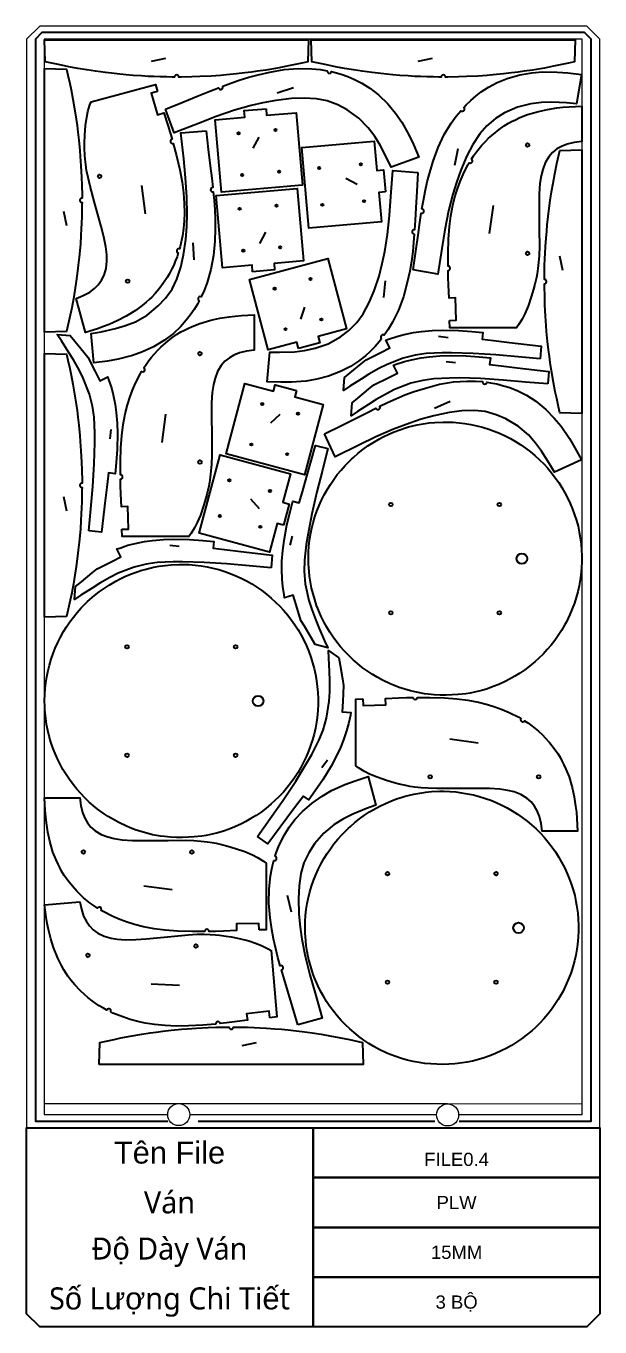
# Model space of a CAD drawing. Header units: millimetres. Extents: x -10628 to 24720, y -21829 to 4032.
# Drawn here: x 5248 to 6549, y -8099 to -5147 of the extents above; entities that cross this region are included whole.
import ezdxf
from ezdxf.enums import TextEntityAlignment as Align
from ezdxf.lldxf.tags import DXFTag

# ---------------------------------------------------------------- set-up
doc = ezdxf.new("R2010")
doc.units = ezdxf.units.MM
doc.layers.add('layer chu', color=7, linetype='Continuous', lineweight=9)
doc.layers.add('layer khung van cnc', color=7, linetype='Continuous', lineweight=25, true_color=0xfbf59b)
doc.layers.add('layer mau', color=7, linetype='Continuous')
doc.styles.add('Text Dim', font='arial.ttf')
tags = doc.linetypes.add('DATTRANHVAKEPVAN', pattern='A,32.156035,-1.521322,["DAT TRÁNH VA CHẠM KẸP VÁN",Text Dim,S=2.23494,R=0,X=0,Y=-0.877209],-47.8264', length=81.503757).pattern_tags.tags
tags[6] = DXFTag(74, 10)
tags = doc.linetypes.add('KVVIENMAY', pattern='A,46.311228,-10.280676,["KV VIỀN MÁY",Text Dim,S=10.028098,R=0,X=0,Y=-4.346144],-100.988212', length=157.580116).pattern_tags.tags
tags[6] = DXFTag(74, 10)

# ---------------------------------------------------------------- blocks, each defined once
blk = doc.blocks.new('khung van cnc')
at = {"color": 2, "linetype": 'DATTRANHVAKEPVAN', "lineweight": 5}
for p, q in [((-1453, -44.4), (-1148, -44.4)), ((-1148, -44.4), (-538.7, -44.4)), ((-539.1, -45.3), (-233, -44.4))]:
    blk.add_line(p, q, dxfattribs=at)
at = {"color": 250, "lineweight": 5}
blk.add_line((-1494.1, -99.4), (-193, -99.4), dxfattribs=at)
at = {"lineweight": 5}
blk.add_lwpolyline([(-193, -99.4), (-193, 2370.6), (-223, 2400.6), (-1463, 2400.6), (-1493, 2370.6), (-1493, -99.4)], close=True, dxfattribs=at)
at = {"color": 1, "linetype": 'KVVIENMAY'}
for points in [[(-511.9, -84.4), (-213, -84.4), (-213, 2370.6), (-228, 2385.6), (-1458, 2385.6), (-1473, 2370.6), (-1473, -84.4), (-1172.8, -84.4)], [(-1104, -84.4), (-567.2, -84.4)]]:
    blk.add_lwpolyline(points, dxfattribs=at)
at = {"lineweight": 5}
for points in [[(-513.5, -69.4), (-233, -69.4), (-233, 2370.6), (-1453, 2370.6), (-1453, -69.4), (-1173, -69.4)], [(-1123, -69.4), (-563.5, -69.4)]]:
    blk.add_lwpolyline(points, dxfattribs=at)
blk.add_lwpolyline([(-843, -551.3), (-1463, -551.3), (-1493, -521.3), (-1493, -99.4), (-843, -99.4)], close=True)
for centre in [(-1148, -69.4), (-538.5, -70.2)]:
    blk.add_circle(centre, 25, dxfattribs=at)
at = {"layer": 'layer mau'}
for points in [[(-843, -99.4), (-193, -99.4), (-193, -212.4), (-843, -212.4)], [(-843, -212.4), (-193, -212.4), (-193, -325.3), (-843, -325.3)], [(-843, -325.3), (-193, -325.3), (-193, -438.3), (-843, -438.3)], [(-843, -438.3), (-193, -438.3), (-193, -521.2), (-223, -551.2), (-843, -551.2)]]:
    blk.add_lwpolyline(points, close=True, dxfattribs=at)
at = {"color": 254, "lineweight": 5, "char_height": 50, "width": 647.53, "attachment_point": 5}
for s, insert in [('{\\fArial|b0|i0|c163|p34;Tên File}', (-1168.8, -155.9)), ('{\\fYu Gothic UI Semilight|b0|i0|c128|p34;Ván}', (-1168.8, -268.9)), ('{\\fYu Gothic UI Semilight|b0|i0|c128|p34;Đ\\fArial|b0|i0|c163|p34;ộ\\fYu Gothic UI Semilight|b0|i0|c128|p34; Dày Ván}', (-1168.8, -381.8)), ('{\\fYu Gothic UI Semilight|b0|i0|c128|p34;S\\fArial|b0|i0|c163|p34;ố\\fYu Gothic UI Semilight|b0|i0|c128|p34; L\\fArial|b0|i0|c163|p34;ượ\\fYu Gothic UI Semilight|b0|i0|c128|p34;ng Chi Ti\\fArial|b0|i0|c163|p34;ế\\fYu Gothic UI Semilight|b0|i0|c128|p34;t}', (-1168.8, -494.8))]:
    blk.add_mtext(s, dxfattribs=dict(at, insert=insert))
at = {"layer": 'layer mau'}
for tag, p in [('ÁGF', (-518, -155.9)), ('TENFILE', (-518, -268.9)), ('TENFILE', (-518, -381.8)), ('TENFILE', (-518, -494.8))]:
    blk.add_attdef(tag, text='', height=30, dxfattribs=at).set_placement(p, align=Align.MIDDLE_CENTER)

msp = doc.modelspace()

# ---------------------------------------------------------------- linework, layer by layer
for p, q in [((5564.134, -5221.131), (5531.582, -5227.813)), ((6168.742, -5221.131), (6136.19, -5227.813)), ((5817.521, -5298.885), (5854.004, -5286.479)), ((5775.681, -5399.075), (5761.91, -5424.703)), ((6220.223, -5462.635), (6227.721, -5424.836)), ((5509.51, -5509.376), (5517.834, -5573.469)), ((5998.422, -5506.948), (5972.794, -5493.178)), ((5332.955, -5567.619), (5339.637, -5600.171)), ((6298.952, -5618.191), (6307.499, -5554.128)), ((5778.047, -5640.768), (5791.818, -5615.14)), ((5625.817, -5639.256), (5628.357, -5677.707)), ((6465.05, -5702.14), (6458.368, -5669.589)), ((6062.385, -5725.002), (6058.21, -5763.31)), ((5870.61, -5812.695), (5879.721, -5785.065)), ((6204.711, -5854.388), (6183.223, -5851.979)), ((6221.895, -5911.603), (6200.407, -5909.194)), ((6174.284, -6014.026), (6209.548, -5998.488)), ((5556.2, -6091.871), (5564.748, -6027.808)), ((5823.627, -6028.841), (5801.921, -6048.214)), ((5438.301, -6084.216), (5440.71, -6062.728)), ((5332.955, -6214.326), (5339.637, -6246.878)), ((5776.989, -6242.643), (5757.616, -6220.938)), ((5851.507, -6304.593), (5845.699, -6325.422)), ((5595.042, -6328.505), (5573.554, -6326.096)), ((6208.886, -6764.739), (6272.949, -6773.286)), ((5918.409, -6829.28), (5931.24, -6811.876)), ((5579.026, -7107.459), (5514.964, -7098.912)), ((5849.889, -7157.534), (5840.71, -7120.108)), ((5596.15, -7324.108), (5531.586, -7321.176)), ((5738.095, -7460.449), (5770.647, -7453.767))]:
    msp.add_line(p, q)
for points in [[(5888.506, -5178.183), (5886.929, -5228.183), (5872.861, -5231.224), (5854.525, -5235.187), (5839.434, -5238.449), (5818.354, -5242.449), (5791.756, -5247.037), (5772.945, -5249.873), (5759.113, -5251.717), (5743.963, -5253.629), (5725.355, -5255.817), (5702.194, -5258.036), (5688.675, -5259.107), (5667.524, -5260.668), (5641.717, -5261.926), (5623.729, -5262.508), (5599.8, -5262.988), (5594.26, -5263.099), (5593.997, -5261.483), (5593.384, -5260.255), (5591.862, -5258.813), (5589.875, -5258.121), (5587.733, -5258.322), (5586.455, -5258.943), (5585.394, -5259.913), (5584.629, -5261.198), (5584.261, -5263.011), (5578.965, -5262.935), (5567.364, -5262.768), (5552.294, -5262.551), (5537.289, -5261.985), (5524.562, -5261.397), (5509.315, -5260.466), (5490.544, -5259.279), (5474.827, -5257.947), (5460.258, -5256.499), (5441.633, -5254.48), (5428.209, -5252.925), (5405.291, -5249.813), (5385.515, -5246.755), (5365.622, -5243.48), (5344.933, -5239.579), (5321.377, -5234.654), (5291.591, -5228.183), (5290.014, -5178.183)], [(6493.115, -5178.183), (6491.537, -5228.183), (6477.469, -5231.224), (6459.134, -5235.187), (6444.043, -5238.449), (6422.963, -5242.449), (6396.365, -5247.037), (6377.554, -5249.873), (6363.722, -5251.717), (6348.571, -5253.629), (6329.964, -5255.817), (6306.802, -5258.036), (6293.283, -5259.107), (6272.133, -5260.668), (6246.326, -5261.926), (6228.337, -5262.508), (6204.409, -5262.988), (6198.869, -5263.099), (6198.606, -5261.483), (6197.992, -5260.255), (6196.47, -5258.813), (6194.483, -5258.121), (6192.341, -5258.322), (6191.064, -5258.943), (6190.002, -5259.913), (6189.237, -5261.198), (6188.869, -5263.011), (6183.573, -5262.935), (6171.972, -5262.768), (6156.903, -5262.551), (6141.898, -5261.985), (6129.171, -5261.397), (6113.923, -5260.466), (6095.152, -5259.279), (6079.435, -5257.947), (6064.866, -5256.499), (6046.241, -5254.48), (6032.817, -5252.925), (6009.9, -5249.813), (5990.123, -5246.755), (5970.23, -5243.48), (5949.541, -5239.579), (5925.986, -5234.654), (5896.2, -5228.183), (5894.622, -5178.183)], [(5290.006, -5243.247), (5340.006, -5244.824), (5343.047, -5258.892), (5347.01, -5277.227), (5350.272, -5292.318), (5354.272, -5313.399), (5358.86, -5339.997), (5361.696, -5358.808), (5363.541, -5372.639), (5365.452, -5387.79), (5367.64, -5406.398), (5369.859, -5429.559), (5370.93, -5443.078), (5372.491, -5464.229), (5373.749, -5490.036), (5374.331, -5508.024), (5374.811, -5531.952), (5374.922, -5537.493), (5373.306, -5537.755), (5372.078, -5538.369), (5370.636, -5539.891), (5369.944, -5541.878), (5370.145, -5544.02), (5370.767, -5545.297), (5371.736, -5546.359), (5373.021, -5547.124), (5374.834, -5547.492), (5374.758, -5552.788), (5374.591, -5564.389), (5374.374, -5579.458), (5373.809, -5594.463), (5373.22, -5607.191), (5372.29, -5622.438), (5371.102, -5641.209), (5369.771, -5656.926), (5368.323, -5671.495), (5366.303, -5690.12), (5364.749, -5703.544), (5361.637, -5726.462), (5358.578, -5746.238), (5355.304, -5766.131), (5351.402, -5786.82), (5346.477, -5810.376), (5340.006, -5840.161), (5290.006, -5841.739)], [(5563.916, -5335.556), (5603.58, -5319.642), (5638.168, -5305.868), (5664.882, -5295.295), (5684.577, -5287.537), (5685.54, -5289.302), (5686.731, -5290.328), (5688.187, -5290.935), (5689.457, -5291.073), (5691.159, -5290.738), (5692.687, -5289.804), (5693.585, -5288.745), (5694.242, -5287.144), (5694.268, -5285.129), (5693.882, -5283.945), (5712.194, -5277.129), (5731.302, -5270.336), (5753.029, -5263.461), (5774.398, -5257.743), (5800.491, -5251.72), (5833.059, -5246.152), (5865.199, -5243.505), (5895.556, -5244.317), (5915.146, -5246.128), (5930.867, -5248.643), (5930.773, -5249.977), (5931.065, -5251.367), (5932.013, -5252.964), (5933.468, -5254.098), (5934.716, -5254.546), (5937.473, -5254.355), (5939.166, -5253.32), (5940.645, -5250.738), (5948.694, -5252.694), (5962.523, -5256.672), (5977.441, -5261.978), (5990.975, -5267.543), (6008.954, -5276.59), (6027.279, -5288.086), (6047.162, -5303.461), (6067.995, -5323.817), (6085.622, -5345.034), (6099.783, -5364.963), (6116.056, -5394.088), (6126.553, -5416.347), (6138.741, -5444.788), (6075.552, -5467.787), (6066.122, -5447.337), (6050.62, -5417.613), (6038.305, -5397.803), (6023.802, -5378.078), (6002.272, -5356.051), (5975.995, -5337.175), (5954.773, -5326.093), (5930.93, -5316.916), (5906.75, -5312.525), (5878.102, -5310.82), (5849.361, -5311.875), (5814.339, -5316.069), (5784.948, -5321.528), (5758.273, -5327.742), (5720.424, -5338.434), (5679.039, -5352.592), (5638.689, -5368.062), (5583.455, -5389.239)], [(6125.18, -5700.598), (6131.23, -5658.292), (6136.595, -5621.45), (6140.796, -5593.029), (6143.924, -5572.093), (6145.935, -5572.142), (6147.418, -5571.624), (6148.671, -5570.666), (6149.426, -5569.635), (6149.987, -5567.994), (6149.943, -5566.204), (6149.474, -5564.897), (6148.416, -5563.527), (6146.684, -5562.497), (6145.466, -5562.239), (6148.719, -5542.973), (6152.39, -5523.028), (6157.3, -5500.775), (6163.032, -5479.409), (6170.863, -5453.8), (6182.325, -5422.812), (6196.102, -5393.654), (6211.984, -5367.771), (6223.348, -5351.71), (6233.386, -5339.353), (6234.494, -5340.101), (6235.843, -5340.544), (6237.701, -5340.521), (6239.411, -5339.829), (6240.422, -5338.972), (6241.636, -5336.488), (6241.586, -5334.504), (6240.089, -5331.933), (6245.808, -5325.94), (6256.167, -5315.953), (6268.222, -5305.687), (6279.807, -5296.748), (6296.633, -5285.701), (6315.751, -5275.58), (6339.007, -5266.048), (6367.052, -5258.184), (6394.241, -5253.527), (6418.58, -5251.228), (6451.939, -5251.697), (6476.465, -5253.737), (6507.189, -5257.402), (6495.513, -5323.624), (6473.088, -5321.566), (6439.594, -5320.129), (6416.282, -5320.889), (6391.948, -5323.587), (6362.106, -5331.219), (6332.621, -5344.537), (6312.412, -5357.375), (6292.544, -5373.435), (6276.651, -5392.181), (6260.85, -5416.138), (6247.393, -5441.555), (6233.515, -5473.983), (6223.546, -5502.166), (6215.591, -5528.374), (6205.926, -5566.498), (6197.494, -5609.417), (6190.717, -5652.096), (6181.439, -5710.519)], [(5546.132, -5295.492), (5531.811, -5299.735), (5546.326, -5348.721), (5560.627, -5344.384), (5569.45, -5372.314), (5574.752, -5389.917), (5578.884, -5404.119), (5576.547, -5405.545), (5575.367, -5407.736), (5575.381, -5410.193), (5576.631, -5412.417), (5578.277, -5413.544), (5580.133, -5413.936), (5581.515, -5413.766), (5588.925, -5442.021), (5596.3, -5473.381), (5601.586, -5501.105), (5604.822, -5525.585), (5606.706, -5550.249), (5607.137, -5571.704), (5606.434, -5588.738), (5604.769, -5606.461), (5602.302, -5623.444), (5597.361, -5647.439), (5595.906, -5652.584), (5592.825, -5652.7), (5591.314, -5653.58), (5590.028, -5655.25), (5589.549, -5657.198), (5589.715, -5658.689), (5590.877, -5660.794), (5592.281, -5661.853), (5593.074, -5662.118), (5590.225, -5670.548), (5586.373, -5680.878), (5582.636, -5689.78), (5578.546, -5698.455), (5572.488, -5709.881), (5567.957, -5717.516), (5559.821, -5729.805), (5549.711, -5743.434), (5540.795, -5754.225), (5532.967, -5762.361), (5527.395, -5767.58), (5519.966, -5774.102), (5511.532, -5781.222), (5496.388, -5792.457), (5474.567, -5805.783), (5455.748, -5815.622), (5436.085, -5824.143), (5423.367, -5829.14), (5409.693, -5834.001), (5382.38, -5842.646), (5361.642, -5765.25), (5377.696, -5758.623), (5392.355, -5751.095), (5403.417, -5742.694), (5411.771, -5734.306), (5419.259, -5724.065), (5425.041, -5712.383), (5429.361, -5697.238), (5431.059, -5680.966), (5430.751, -5666.289), (5428.676, -5648.354), (5424.213, -5625.452), (5418.267, -5602.277), (5403.133, -5547.419), (5393.045, -5510.226), (5388.404, -5490.555), (5385.379, -5474.887), (5383.337, -5461.146), (5382.054, -5449.416), (5381.399, -5440.448), (5380.84, -5424.733), (5380.762, -5413.105), (5381.136, -5394.994), (5382.789, -5372.644), (5385.49, -5354.23), (5388.28, -5341.111), (5392.688, -5326.08), (5395.319, -5318.855), (5541.349, -5279.726)], [(5792.097, -5334.84), (5793.404, -5349.782), (5860.149, -5343.943), (5874.53, -5508.315), (5691.23, -5524.352), (5676.85, -5359.98), (5743.595, -5354.14), (5742.287, -5339.197)], [(6208.22, -5815.309), (6223.151, -5814.917), (6221.809, -5763.843), (6206.873, -5764.331), (6205.579, -5735.07), (6205.015, -5716.695), (6204.699, -5701.907), (6207.325, -5701.134), (6209.032, -5699.323), (6209.655, -5696.946), (6209.023, -5694.474), (6207.724, -5692.96), (6206.033, -5692.101), (6204.655, -5691.907), (6204.809, -5662.698), (6205.803, -5630.497), (6207.872, -5602.35), (6211.083, -5577.867), (6215.646, -5553.555), (6220.782, -5532.719), (6225.87, -5516.448), (6232.066, -5499.76), (6238.844, -5483.994), (6249.827, -5462.096), (6252.564, -5457.502), (6255.571, -5458.187), (6257.258, -5457.729), (6258.932, -5456.448), (6259.899, -5454.691), (6260.124, -5453.207), (6259.546, -5450.874), (6258.465, -5449.487), (6257.767, -5449.026), (6262.701, -5441.621), (6269.095, -5432.639), (6275.009, -5425.009), (6281.205, -5417.687), (6290.014, -5408.219), (6296.367, -5402.017), (6307.406, -5392.252), (6320.699, -5381.704), (6332.104, -5373.588), (6341.771, -5367.756), (6348.504, -5364.157), (6357.368, -5359.779), (6367.358, -5355.085), (6384.893, -5348.152), (6409.419, -5340.928), (6430.144, -5336.295), (6451.342, -5333.154), (6464.92, -5331.618), (6479.386, -5330.462), (6508.006, -5329.181), (6508.006, -5409.307), (6490.784, -5411.553), (6474.676, -5415.031), (6461.817, -5420.283), (6451.577, -5426.222), (6441.693, -5434.176), (6433.084, -5443.964), (6424.991, -5457.475), (6419.14, -5472.752), (6415.639, -5487.009), (6413.001, -5504.871), (6411.385, -5528.148), (6411.13, -5552.071), (6411.55, -5608.978), (6411.668, -5647.514), (6411.059, -5667.715), (6409.927, -5683.633), (6408.342, -5697.434), (6406.546, -5709.097), (6404.857, -5717.928), (6401.33, -5733.253), (6398.396, -5744.504), (6393.346, -5761.902), (6385.966, -5783.062), (6378.591, -5800.149), (6372.5, -5812.099), (6364.353, -5825.478), (6359.941, -5831.776), (6208.76, -5831.776)], [(5656.032, -5384.802), (5661.138, -5427.233), (5665.491, -5464.207), (5668.789, -5492.748), (5671.186, -5513.779), (5669.231, -5514.253), (5667.933, -5515.137), (5666.97, -5516.387), (5666.508, -5517.578), (5666.39, -5519.308), (5666.897, -5521.026), (5667.688, -5522.167), (5669.064, -5523.217), (5671.004, -5523.763), (5672.247, -5523.697), (5674.091, -5543.149), (5675.707, -5563.364), (5676.725, -5586.13), (5676.717, -5608.251), (5675.782, -5635.014), (5672.731, -5667.913), (5666.97, -5699.643), (5658.328, -5728.755), (5651.508, -5747.209), (5645.01, -5761.743), (5643.746, -5761.308), (5642.328, -5761.229), (5640.54, -5761.732), (5639.067, -5762.844), (5638.313, -5763.933), (5637.783, -5766.646), (5638.345, -5768.549), (5640.456, -5770.646), (5636.483, -5777.914), (5629.062, -5790.243), (5620.075, -5803.279), (5611.197, -5814.911), (5597.805, -5829.937), (5581.958, -5844.662), (5561.961, -5859.888), (5536.906, -5874.743), (5511.85, -5886.277), (5488.935, -5894.798), (5456.591, -5902.979), (5432.373, -5907.356), (5401.747, -5911.768), (5395.886, -5844.78), (5418.08, -5840.964), (5450.804, -5833.683), (5473.125, -5826.915), (5495.932, -5818.011), (5522.781, -5802.916), (5547.814, -5782.42), (5564.012, -5764.789), (5579.047, -5744.134), (5589.547, -5721.914), (5598.609, -5694.684), (5605.028, -5666.65), (5610.041, -5631.734), (5612.375, -5601.932), (5613.277, -5574.558), (5612.745, -5535.231), (5609.781, -5491.592), (5605.281, -5448.613), (5599.122, -5389.781)], [(6062.658, -5523.364), (6047.715, -5524.672), (6053.554, -5591.417), (5889.182, -5605.797), (5873.145, -5422.498), (6037.517, -5408.117), (6043.357, -5474.862), (6058.3, -5473.555)], [(6507.999, -6026.513), (6457.999, -6024.936), (6454.958, -6010.867), (6450.995, -5992.532), (6447.733, -5977.441), (6443.733, -5956.361), (6439.145, -5929.763), (6436.309, -5910.952), (6434.464, -5897.12), (6432.553, -5881.97), (6430.365, -5863.362), (6428.146, -5840.2), (6427.075, -5826.681), (6425.514, -5805.531), (6424.255, -5779.724), (6423.674, -5761.736), (6423.194, -5737.807), (6423.083, -5732.267), (6424.699, -5732.004), (6425.927, -5731.39), (6427.369, -5729.869), (6428.061, -5727.881), (6427.86, -5725.739), (6427.238, -5724.462), (6426.269, -5723.4), (6424.984, -5722.636), (6423.171, -5722.267), (6423.247, -5716.972), (6423.414, -5705.37), (6423.631, -5690.301), (6424.196, -5675.296), (6424.784, -5662.569), (6425.715, -5647.321), (6426.903, -5628.551), (6428.234, -5612.833), (6429.682, -5598.265), (6431.702, -5579.64), (6433.256, -5566.215), (6436.368, -5543.298), (6439.426, -5523.521), (6442.701, -5503.629), (6446.603, -5482.94), (6451.528, -5459.384), (6457.999, -5429.598), (6507.999, -5428.021)], [(6136.327, -5479.66), (6133.987, -5522.333), (6131.853, -5559.502), (6130.146, -5588.182), (6128.854, -5609.31), (6126.847, -5609.437), (6125.414, -5610.083), (6124.249, -5611.146), (6123.587, -5612.238), (6123.171, -5613.922), (6123.371, -5615.702), (6123.952, -5616.963), (6125.125, -5618.236), (6126.941, -5619.111), (6128.177, -5619.261), (6126.615, -5638.738), (6124.696, -5658.927), (6121.745, -5681.523), (6117.896, -5703.307), (6112.327, -5729.501), (6103.61, -5761.371), (6092.427, -5791.618), (6078.861, -5818.787), (6068.94, -5835.777), (6060.017, -5848.961), (6058.848, -5848.313), (6057.465, -5847.99), (6055.617, -5848.174), (6053.974, -5849.013), (6053.041, -5849.955), (6052.048, -5852.535), (6052.271, -5854.507), (6053.986, -5856.938), (6048.812, -5863.406), (6039.362, -5874.258), (6028.248, -5885.536), (6017.485, -5895.45), (6001.687, -5907.922), (5983.524, -5919.671), (5961.187, -5931.194), (5933.934, -5941.472), (5907.255, -5948.48), (5883.208, -5952.893), (5849.935, -5955.332), (5825.325, -5955.438), (5794.398, -5954.465), (5800.259, -5887.477), (5822.778, -5887.573), (5856.269, -5886.085), (5879.427, -5883.296), (5903.433, -5878.487), (5932.495, -5868.284), (5960.708, -5852.446), (5979.721, -5837.896), (5998.114, -5820.166), (6012.313, -5800.106), (6025.965, -5774.863), (6037.155, -5748.37), (6048.155, -5714.855), (6055.629, -5685.911), (6061.27, -5659.109), (6067.576, -5620.288), (6072.234, -5576.797), (6075.266, -5533.69), (6079.417, -5474.681)], [(5761.631, -5705.003), (5760.324, -5690.06), (5693.579, -5695.9), (5679.198, -5531.528), (5862.498, -5515.491), (5876.879, -5679.863), (5810.133, -5685.703), (5811.441, -5700.646)], [(5865.598, -5878.805), (5861.715, -5864.316), (5796.998, -5881.657), (5754.293, -5722.279), (5932.024, -5674.657), (5974.729, -5834.035), (5910.012, -5851.375), (5913.894, -5865.864)], [(5465.468, -6288.989), (5480.399, -6288.597), (5479.057, -6237.523), (5464.121, -6238.011), (5462.828, -6208.75), (5462.263, -6190.374), (5461.947, -6175.587), (5464.574, -6174.814), (5466.281, -6173.003), (5466.903, -6170.626), (5466.271, -6168.154), (5464.973, -6166.64), (5463.282, -6165.781), (5461.903, -6165.587), (5462.058, -6136.378), (5463.051, -6104.177), (5465.12, -6076.03), (5468.331, -6051.547), (5472.894, -6027.235), (5478.031, -6006.399), (5483.119, -5990.128), (5489.314, -5973.44), (5496.092, -5957.674), (5507.075, -5935.776), (5509.813, -5931.182), (5512.819, -5931.867), (5514.506, -5931.409), (5516.18, -5930.128), (5517.147, -5928.371), (5517.373, -5926.887), (5516.795, -5924.554), (5515.714, -5923.167), (5515.016, -5922.706), (5519.95, -5915.301), (5526.344, -5906.319), (5532.258, -5898.689), (5538.454, -5891.367), (5547.263, -5881.899), (5553.615, -5875.697), (5564.654, -5865.932), (5577.947, -5855.384), (5589.353, -5847.268), (5599.02, -5841.436), (5605.753, -5837.837), (5614.617, -5833.459), (5624.606, -5828.765), (5642.142, -5821.832), (5666.668, -5814.608), (5687.393, -5809.975), (5708.59, -5806.834), (5722.169, -5805.298), (5736.634, -5804.142), (5765.254, -5802.861), (5765.254, -5882.987), (5748.032, -5885.233), (5731.924, -5888.711), (5719.065, -5893.963), (5708.825, -5899.902), (5698.941, -5907.856), (5690.333, -5917.644), (5682.24, -5931.155), (5676.388, -5946.432), (5672.888, -5960.689), (5670.249, -5978.551), (5668.633, -6001.828), (5668.379, -6025.751), (5668.799, -6082.658), (5668.917, -6121.194), (5668.308, -6141.395), (5667.175, -6157.313), (5665.591, -6171.114), (5663.794, -6182.777), (5662.106, -6191.608), (5658.578, -6206.933), (5655.645, -6218.184), (5650.595, -6235.582), (5643.215, -6256.742), (5635.839, -6273.829), (5629.749, -6285.779), (5621.601, -6299.157), (5617.189, -6305.455), (5466.008, -6305.455)], [(6413.455, -5902.145), (6363.382, -5897.764), (6312.741, -5893.334), (6261.345, -5889.987), (6212.636, -5888.54), (6191.058, -5888.627), (6154.952, -5890.599), (6130.211, -5893.974), (6102.728, -5900.663), (6066.363, -5914.895), (6047.6, -5924.339), (6024.77, -5937.479), (6007.394, -5948.378), (5982.156, -5964.715), (5967.468, -5974.223), (5970.036, -5944.868), (5983.012, -5934.159), (6007.402, -5914.031), (6019.104, -5904.374), (6051.888, -5887.933), (6072.737, -5877.477), (6063.771, -5859.599), (6069.944, -5857.454), (6088.617, -5851.338), (6104.854, -5847.131), (6126.148, -5842.949), (6144.599, -5840.395), (6168.927, -5838.17), (6192.027, -5837.44), (6228.277, -5838.403), (6258.273, -5840.583), (6283.525, -5842.871), (6281.725, -5857.763), (6307.789, -5860.912), (6344.31, -5865.326), (6415.948, -5873.65)], [(5390.544, -6292.96), (5394.925, -6242.887), (5399.355, -6192.246), (5402.702, -6140.85), (5404.149, -6092.141), (5404.062, -6070.564), (5402.09, -6034.457), (5398.714, -6009.716), (5392.026, -5982.233), (5377.794, -5945.869), (5368.35, -5927.106), (5355.21, -5904.275), (5344.31, -5886.899), (5327.974, -5861.661), (5318.466, -5846.973), (5347.821, -5849.542), (5358.53, -5862.518), (5378.658, -5886.908), (5388.314, -5898.609), (5404.756, -5931.393), (5415.212, -5952.242), (5433.09, -5943.276), (5435.235, -5949.449), (5441.35, -5968.122), (5445.558, -5984.359), (5449.74, -6005.653), (5452.294, -6024.105), (5454.519, -6048.432), (5455.249, -6071.532), (5454.286, -6107.782), (5452.106, -6137.778), (5449.817, -6163.03), (5434.926, -6161.23), (5431.776, -6187.294), (5427.363, -6223.816), (5419.039, -6295.453)], [(5290.006, -5889.953), (5340.006, -5891.531), (5343.047, -5905.599), (5347.01, -5923.934), (5350.272, -5939.025), (5354.272, -5960.105), (5358.86, -5986.703), (5361.696, -6005.514), (5363.541, -6019.346), (5365.452, -6034.497), (5367.64, -6053.104), (5369.859, -6076.266), (5370.93, -6089.785), (5372.491, -6110.935), (5373.749, -6136.742), (5374.331, -6154.731), (5374.811, -6178.659), (5374.922, -6184.199), (5373.306, -6184.462), (5372.078, -6185.076), (5370.636, -6186.598), (5369.944, -6188.585), (5370.145, -6190.727), (5370.767, -6192.004), (5371.736, -6193.066), (5373.021, -6193.831), (5374.834, -6194.199), (5374.758, -6199.495), (5374.591, -6211.096), (5374.374, -6226.165), (5373.809, -6241.17), (5373.22, -6253.897), (5372.29, -6269.145), (5371.102, -6287.915), (5369.771, -6303.633), (5368.323, -6318.202), (5366.303, -6336.827), (5364.749, -6350.251), (5361.637, -6373.168), (5358.578, -6392.945), (5355.304, -6412.838), (5351.402, -6433.527), (5346.477, -6457.082), (5340.006, -6486.868), (5290.006, -6488.445)], [(6430.639, -5959.36), (6380.566, -5954.979), (6329.925, -5950.549), (6278.529, -5947.202), (6229.82, -5945.755), (6208.243, -5945.842), (6172.136, -5947.814), (6147.395, -5951.189), (6119.912, -5957.878), (6083.547, -5972.11), (6064.785, -5981.554), (6041.954, -5994.694), (6024.578, -6005.594), (5999.34, -6021.93), (5984.652, -6031.438), (5987.22, -6002.083), (6000.196, -5991.374), (6024.587, -5971.246), (6036.288, -5961.589), (6069.072, -5945.148), (6089.921, -5934.692), (6080.955, -5916.814), (6087.128, -5914.669), (6105.801, -5908.554), (6122.038, -5904.346), (6143.332, -5900.164), (6161.784, -5897.61), (6186.111, -5895.385), (6209.211, -5894.655), (6245.461, -5895.618), (6275.457, -5897.798), (6300.709, -5900.087), (6298.909, -5914.978), (6324.973, -5918.128), (6361.495, -5922.541), (6433.132, -5930.865)], [(5861.022, -5974.094), (5857.14, -5988.583), (5921.857, -6005.924), (5879.152, -6165.302), (5701.422, -6117.679), (5744.127, -5958.301), (5808.844, -5975.642), (5812.726, -5961.153)], [(5924.841, -6072.661), (5962.967, -6053.351), (5996.223, -6036.615), (6021.914, -6023.754), (6040.857, -6014.309), (6041.971, -6015.983), (6043.246, -6016.901), (6044.749, -6017.379), (6046.027, -6017.406), (6047.693, -6016.924), (6049.134, -6015.861), (6049.936, -6014.727), (6050.452, -6013.075), (6050.302, -6011.065), (6049.814, -6009.919), (6067.462, -6001.533), (6085.905, -5993.101), (6106.95, -5984.359), (6127.74, -5976.8), (6153.209, -5968.525), (6185.168, -5960.14), (6216.954, -5954.702), (6247.266, -5952.865), (6266.94, -5952.962), (6282.82, -5954.097), (6282.843, -5955.434), (6283.254, -5956.793), (6284.339, -5958.302), (6285.886, -5959.305), (6287.169, -5959.642), (6289.899, -5959.212), (6291.495, -5958.033), (6292.743, -5955.332), (6300.932, -5956.579), (6315.055, -5959.337), (6330.379, -5963.323), (6344.346, -5967.686), (6363.046, -5975.132), (6382.303, -5984.987), (6403.45, -5998.57), (6425.978, -6017.033), (6445.387, -6036.634), (6461.232, -6055.253), (6479.981, -6082.848), (6492.378, -6104.108), (6506.998, -6131.378), (6446.055, -6159.797), (6434.878, -6140.247), (6416.844, -6111.987), (6402.849, -6093.326), (6386.682, -6074.94), (6363.314, -6054.873), (6335.493, -6038.359), (6313.385, -6029.168), (6288.833, -6022.105), (6264.362, -6019.838), (6235.675, -6020.636), (6207.136, -6024.192), (6172.612, -6031.423), (6143.808, -6039.422), (6117.776, -6047.938), (6081.004, -6061.888), (6041.01, -6079.599), (6002.162, -6098.527), (5948.984, -6124.437)], [(6186.771, -6665.088), (6173.208, -6664.34), (6159.69, -6663.193), (6151.031, -6662.153), (6132.884, -6659.005), (6119.646, -6655.882), (6106.556, -6652.115), (6093.638, -6647.741), (6080.919, -6642.794), (6073.767, -6639.73), (6056.186, -6631.309), (6044.22, -6624.802), (6032.552, -6617.796), (6021.205, -6610.299), (6010.202, -6602.318), (6003.524, -6597.099), (5989.318, -6584.939), (5979.473, -6575.571), (5970.049, -6565.772), (5961.083, -6555.588), (5952.523, -6544.955), (5944.453, -6533.978), (5936.867, -6522.652), (5929.778, -6511.003), (5923.203, -6499.053), (5917.157, -6486.827), (5909.554, -6469.144), (5906.714, -6461.64), (5902.342, -6448.727), (5898.543, -6435.637), (5895.323, -6422.394), (5892.686, -6409.026), (5890.638, -6395.557), (5888.707, -6375.653), (5888.326, -6368.424), (5888.068, -6354.811), (5888.408, -6341.201), (5889.345, -6327.619), (5890.877, -6314.089), (5893.002, -6300.638), (5895.152, -6289.843), (5899.025, -6274.072), (5902.91, -6261.007), (5907.364, -6248.123), (5912.377, -6235.445), (5917.938, -6222.998), (5924.04, -6210.809), (5931.261, -6197.898), (5937.818, -6187.305), (5945.469, -6176.036), (5953.607, -6165.116), (5962.214, -6154.565), (5971.274, -6144.402), (5985.658, -6129.949), (5990.686, -6125.323), (6001.002, -6116.443), (6011.697, -6108.025), (6022.749, -6100.083), (6034.137, -6092.634), (6049.317, -6083.761), (6057.834, -6079.274), (6070.098, -6073.389), (6082.608, -6068.048), (6095.34, -6063.26), (6108.268, -6059.034), (6115.318, -6056.99), (6134.619, -6052.303), (6147.993, -6049.81), (6161.467, -6047.906), (6175.016, -6046.596), (6193.223, -6045.78), (6202.242, -6045.775), (6215.867, -6046.268), (6229.463, -6047.359), (6243.002, -6049.043), (6256.455, -6051.316), (6269.794, -6054.173), (6282.99, -6057.61), (6296.892, -6061.916), (6308.844, -6066.206), (6321.451, -6071.349), (6333.816, -6077.04), (6345.915, -6083.267), (6357.729, -6090.018), (6369.477, -6097.442), (6380.41, -6105.044), (6391.235, -6113.29), (6401.691, -6122.003), (6411.756, -6131.166), (6421.41, -6140.761), (6429.759, -6149.784), (6439.407, -6161.181), (6447.716, -6171.966), (6455.544, -6183.105), (6462.877, -6194.578), (6469.7, -6206.361), (6476.961, -6220.397), (6481.76, -6230.772), (6486.972, -6243.353), (6491.627, -6256.151), (6495.718, -6269.141), (6499.237, -6282.297), (6502.175, -6295.594), (6503.711, -6303.956), (6506.28, -6322.51), (6507.441, -6336.077), (6508.006, -6349.684), (6507.974, -6363.304), (6507.344, -6376.912), (6505.755, -6393.534), (6504.286, -6403.988), (6501.863, -6417.405), (6498.852, -6430.708), (6495.261, -6443.869), (6491.096, -6456.865), (6486.364, -6469.669), (6481.073, -6482.255), (6472.958, -6499.042), (6468.841, -6506.671), (6461.922, -6518.453), (6454.49, -6529.919), (6446.563, -6541.048), (6438.159, -6551.816), (6429.296, -6562.201), (6419.993, -6572.18), (6410.267, -6581.731), (6401.872, -6589.33), (6389.621, -6599.463), (6378.738, -6607.618), (6367.509, -6615.291), (6355.952, -6622.476), (6344.088, -6629.166), (6334.165, -6634.269), (6319.518, -6641.034), (6306.861, -6646.171), (6293.993, -6650.737), (6280.943, -6654.703), (6267.738, -6658.037), (6254.408, -6660.709), (6244.731, -6662.209), (6227.478, -6664.036), (6213.93, -6664.945), (6200.358, -6665.637)], [(5931.964, -6106.146), (5919.649, -6154.878), (5907.194, -6204.163), (5895.687, -6254.366), (5886.486, -6302.22), (5883.128, -6323.535), (5879.313, -6359.494), (5878.697, -6384.456), (5880.914, -6412.654), (5889.16, -6450.824), (5895.489, -6470.853), (5904.817, -6495.489), (5912.804, -6514.381), (5924.904, -6541.902), (5931.946, -6557.919), (5903.377, -6550.699), (5894.876, -6536.181), (5878.898, -6508.891), (5871.233, -6495.799), (5860.234, -6460.811), (5853.239, -6438.561), (5834.16, -6444.558), (5833.027, -6438.123), (5829.97, -6418.713), (5828.407, -6402.012), (5827.677, -6380.324), (5828.1, -6361.701), (5829.786, -6337.331), (5832.752, -6314.41), (5839.487, -6278.778), (5846.427, -6249.514), (5852.716, -6224.952), (5867.129, -6229.105), (5874.398, -6203.877), (5884.582, -6168.528), (5904.232, -6099.137)], [(5831.736, -6280.039), (5817.247, -6276.157), (5799.906, -6340.874), (5640.528, -6298.169), (5688.151, -6120.438), (5847.529, -6163.143), (5830.188, -6227.861), (5844.677, -6231.743)], [(5803.786, -6376.262), (5753.713, -6371.881), (5703.072, -6367.451), (5651.675, -6364.104), (5602.967, -6362.657), (5581.389, -6362.743), (5545.282, -6364.716), (5520.542, -6368.091), (5493.059, -6374.78), (5456.694, -6389.012), (5437.931, -6398.456), (5415.1, -6411.596), (5397.725, -6422.495), (5372.487, -6438.832), (5357.799, -6448.34), (5360.367, -6418.984), (5373.343, -6408.276), (5397.733, -6388.148), (5409.435, -6378.491), (5442.219, -6362.05), (5463.068, -6351.594), (5454.102, -6333.716), (5460.275, -6331.571), (5478.948, -6325.455), (5495.185, -6321.248), (5516.479, -6317.066), (5534.93, -6314.512), (5559.258, -6312.287), (5582.358, -6311.557), (5618.608, -6312.52), (5648.604, -6314.7), (5673.856, -6316.988), (5672.056, -6331.88), (5698.12, -6335.029), (5734.641, -6339.442), (5806.279, -6347.767)], [(5588.71, -6988.109), (5575.146, -6987.361), (5561.628, -6986.214), (5552.969, -6985.173), (5534.822, -6982.026), (5521.585, -6978.903), (5508.494, -6975.136), (5495.576, -6970.762), (5482.858, -6965.815), (5475.706, -6962.751), (5458.125, -6954.329), (5446.159, -6947.822), (5434.491, -6940.817), (5423.144, -6933.319), (5412.141, -6925.338), (5405.463, -6920.119), (5391.256, -6907.96), (5381.412, -6898.592), (5371.987, -6888.793), (5363.021, -6878.609), (5354.461, -6867.976), (5346.392, -6856.998), (5338.805, -6845.673), (5331.716, -6834.024), (5325.142, -6822.074), (5319.096, -6809.848), (5311.492, -6792.165), (5308.653, -6784.66), (5304.28, -6771.748), (5300.481, -6758.658), (5297.261, -6745.415), (5294.625, -6732.047), (5292.577, -6718.578), (5290.646, -6698.674), (5290.265, -6691.445), (5290.007, -6677.832), (5290.347, -6664.222), (5291.284, -6650.639), (5292.815, -6637.11), (5294.941, -6623.659), (5297.091, -6612.864), (5300.964, -6597.093), (5304.848, -6584.028), (5309.302, -6571.144), (5314.315, -6558.466), (5319.877, -6546.019), (5325.978, -6533.83), (5333.2, -6520.919), (5339.756, -6510.325), (5347.408, -6499.056), (5355.545, -6488.137), (5364.153, -6477.585), (5373.213, -6467.423), (5387.596, -6452.97), (5392.625, -6448.344), (5402.94, -6439.464), (5413.635, -6431.046), (5424.687, -6423.104), (5436.075, -6415.655), (5451.256, -6406.782), (5459.772, -6402.295), (5472.037, -6396.41), (5484.547, -6391.069), (5497.278, -6386.281), (5510.206, -6382.055), (5517.257, -6380.011), (5536.558, -6375.324), (5549.932, -6372.831), (5563.406, -6370.927), (5576.955, -6369.617), (5595.162, -6368.8), (5604.18, -6368.796), (5617.805, -6369.289), (5631.401, -6370.38), (5644.94, -6372.064), (5658.393, -6374.336), (5671.732, -6377.194), (5684.929, -6380.631), (5698.831, -6384.937), (5710.783, -6389.227), (5723.39, -6394.37), (5735.754, -6400.061), (5747.854, -6406.288), (5759.667, -6413.039), (5771.416, -6420.463), (5782.348, -6428.065), (5793.174, -6436.311), (5803.629, -6445.024), (5813.694, -6454.186), (5823.349, -6463.782), (5831.698, -6472.804), (5841.346, -6484.201), (5849.654, -6494.986), (5857.482, -6506.126), (5864.815, -6517.599), (5871.639, -6529.382), (5878.899, -6543.418), (5883.698, -6553.793), (5888.91, -6566.374), (5893.565, -6579.172), (5897.656, -6592.162), (5901.175, -6605.318), (5904.113, -6618.615), (5905.649, -6626.977), (5908.218, -6645.53), (5909.379, -6659.098), (5909.944, -6672.705), (5909.912, -6686.325), (5909.282, -6699.933), (5907.693, -6716.555), (5906.225, -6727.009), (5903.802, -6740.426), (5900.791, -6753.728), (5897.199, -6766.89), (5893.034, -6779.886), (5888.302, -6792.689), (5883.011, -6805.275), (5874.896, -6822.063), (5870.78, -6829.692), (5863.861, -6841.474), (5856.428, -6852.94), (5848.501, -6864.068), (5840.097, -6874.836), (5831.234, -6885.221), (5821.931, -6895.201), (5812.205, -6904.752), (5803.81, -6912.351), (5791.559, -6922.484), (5780.676, -6930.639), (5769.447, -6938.312), (5757.891, -6945.496), (5746.027, -6952.187), (5736.103, -6957.29), (5721.456, -6964.055), (5708.799, -6969.192), (5695.932, -6973.758), (5682.881, -6977.723), (5669.677, -6981.058), (5656.346, -6983.73), (5646.669, -6985.23), (5629.416, -6987.057), (5615.868, -6987.966), (5602.296, -6988.658)], [(5772.678, -6986.18), (5801.509, -6945.005), (5830.666, -6903.364), (5859.263, -6860.527), (5884.87, -6819.068), (5895.584, -6800.338), (5911.929, -6768.082), (5921.377, -6744.968), (5929.325, -6717.823), (5935.183, -6679.215), (5936.385, -6658.243), (5936.421, -6631.901), (5935.67, -6611.403), (5934.141, -6581.379), (5933.251, -6563.905), (5957.389, -6580.806), (5960.175, -6597.398), (5965.411, -6628.585), (5967.924, -6643.546), (5965.77, -6680.159), (5964.401, -6703.443), (5984.366, -6704.617), (5983.138, -6711.036), (5979.097, -6730.265), (5974.623, -6746.43), (5967.598, -6766.962), (5960.583, -6784.219), (5950.347, -6806.4), (5939.429, -6826.77), (5920.47, -6857.682), (5903.583, -6882.569), (5888.976, -6903.293), (5876.979, -6894.289), (5861.22, -6915.287), (5839.137, -6944.708), (5796.109, -7002.586)], [(6011.768, -6674.007), (6012.16, -6688.938), (6063.233, -6687.596), (6062.745, -6672.66), (6092.007, -6671.366), (6110.382, -6670.802), (6125.17, -6670.486), (6125.943, -6673.112), (6127.754, -6674.819), (6130.131, -6675.442), (6132.602, -6674.81), (6134.117, -6673.511), (6134.976, -6671.82), (6135.17, -6670.442), (6164.379, -6670.597), (6196.58, -6671.59), (6224.727, -6673.659), (6249.21, -6676.87), (6273.522, -6681.433), (6294.357, -6686.569), (6310.629, -6691.657), (6327.317, -6697.853), (6343.083, -6704.631), (6364.981, -6715.614), (6369.575, -6718.351), (6368.89, -6721.358), (6369.348, -6723.045), (6370.629, -6724.719), (6372.386, -6725.686), (6373.87, -6725.911), (6376.203, -6725.333), (6377.59, -6724.252), (6378.05, -6723.554), (6385.456, -6728.488), (6394.437, -6734.882), (6402.068, -6740.796), (6409.389, -6746.992), (6418.858, -6755.801), (6425.06, -6762.154), (6434.825, -6773.193), (6445.373, -6786.486), (6453.489, -6797.891), (6459.321, -6807.558), (6462.92, -6814.292), (6467.297, -6823.155), (6471.992, -6833.145), (6478.924, -6850.68), (6486.149, -6875.206), (6490.782, -6895.931), (6493.923, -6917.129), (6495.459, -6930.707), (6496.615, -6945.173), (6497.895, -6973.793), (6417.77, -6973.793), (6415.524, -6956.571), (6412.046, -6940.463), (6406.794, -6927.604), (6400.855, -6917.364), (6392.901, -6907.48), (6383.113, -6898.871), (6369.602, -6890.779), (6354.324, -6884.927), (6340.068, -6881.426), (6322.206, -6878.788), (6298.929, -6877.172), (6275.005, -6876.917), (6218.099, -6877.337), (6179.563, -6877.455), (6159.361, -6876.847), (6143.444, -6875.714), (6129.643, -6874.129), (6117.98, -6872.333), (6109.148, -6870.644), (6093.824, -6867.117), (6082.572, -6864.183), (6065.175, -6859.134), (6044.014, -6851.753), (6026.928, -6844.378), (6014.978, -6838.287), (6001.599, -6830.14), (5995.301, -6825.728), (5995.301, -6674.547)], [(5864.318, -7413.369), (5851.922, -7372.469), (5841.215, -7336.812), (5833.01, -7309.278), (5826.998, -7288.982), (5828.841, -7288.177), (5829.966, -7287.08), (5830.697, -7285.682), (5830.946, -7284.429), (5830.761, -7282.705), (5829.964, -7281.101), (5828.987, -7280.114), (5827.449, -7279.32), (5825.444, -7279.118), (5824.231, -7279.399), (5819.037, -7260.563), (5813.935, -7240.936), (5808.98, -7218.693), (5805.146, -7196.907), (5801.42, -7170.388), (5798.712, -7137.458), (5798.875, -7105.21), (5802.331, -7075.04), (5805.842, -7055.681), (5809.718, -7040.24), (5811.038, -7040.449), (5812.448, -7040.28), (5814.122, -7039.475), (5815.379, -7038.125), (5815.933, -7036.92), (5815.984, -7034.157), (5815.1, -7032.38), (5812.657, -7030.682), (5815.307, -7022.834), (5820.475, -7009.404), (5827.062, -6995.005), (5833.784, -6982.008), (5844.364, -6964.886), (5857.413, -6947.632), (5874.462, -6929.165), (5896.557, -6910.185), (5919.23, -6894.475), (5940.317, -6882.104), (5970.749, -6868.432), (5993.839, -6859.915), (6023.234, -6850.252), (6040.638, -6915.205), (6019.444, -6922.817), (5988.481, -6935.669), (5967.674, -6946.211), (5946.76, -6958.94), (5922.94, -6978.468), (5901.846, -7003), (5888.956, -7023.175), (5877.736, -7046.127), (5871.255, -7069.833), (5867.059, -7098.223), (5865.605, -7126.946), (5866.731, -7162.201), (5869.607, -7191.956), (5873.473, -7219.072), (5880.826, -7257.708), (5891.323, -7300.169), (5903.217, -7341.714), (5919.499, -7398.583)], [(5776.145, -7198.191), (5775.752, -7183.26), (5724.679, -7184.602), (5725.167, -7199.538), (5695.905, -7200.832), (5677.53, -7201.396), (5662.742, -7201.712), (5661.97, -7199.086), (5660.159, -7197.379), (5657.782, -7196.756), (5655.31, -7197.388), (5653.796, -7198.687), (5652.936, -7200.378), (5652.743, -7201.756), (5623.533, -7201.602), (5591.332, -7200.608), (5563.185, -7198.539), (5538.702, -7195.328), (5514.391, -7190.765), (5493.555, -7185.629), (5477.283, -7180.541), (5460.595, -7174.345), (5444.829, -7167.567), (5422.931, -7156.584), (5418.338, -7153.847), (5419.023, -7150.84), (5418.565, -7149.153), (5417.283, -7147.479), (5415.527, -7146.512), (5414.043, -7146.287), (5411.709, -7146.865), (5410.323, -7147.946), (5409.862, -7148.644), (5402.456, -7143.71), (5393.475, -7137.316), (5385.844, -7131.402), (5378.523, -7125.206), (5369.054, -7116.397), (5362.852, -7110.045), (5353.088, -7099.005), (5342.539, -7085.712), (5334.423, -7074.307), (5328.591, -7064.64), (5324.992, -7057.907), (5320.615, -7049.043), (5315.92, -7039.053), (5308.988, -7021.518), (5301.764, -6996.992), (5297.13, -6976.267), (5293.989, -6955.069), (5292.454, -6941.491), (5291.297, -6927.025), (5290.017, -6898.405), (5370.142, -6898.405), (5372.388, -6915.627), (5375.866, -6931.735), (5381.119, -6944.594), (5387.058, -6954.834), (5395.012, -6964.718), (5404.799, -6973.327), (5418.31, -6981.42), (5433.588, -6987.271), (5447.845, -6990.772), (5465.706, -6993.41), (5488.983, -6995.026), (5512.907, -6995.281), (5569.813, -6994.861), (5608.349, -6994.743), (5628.551, -6995.352), (5644.469, -6996.484), (5658.269, -6998.069), (5669.932, -6999.865), (5678.764, -7001.554), (5694.088, -7005.081), (5705.34, -7008.015), (5722.737, -7013.065), (5743.898, -7020.445), (5760.985, -7027.82), (5772.935, -7033.911), (5786.313, -7042.058), (5792.611, -7046.47), (5792.611, -7197.651)], [(6179.216, -7502.846), (6165.652, -7502.097), (6152.134, -7500.951), (6143.475, -7499.91), (6125.328, -7496.763), (6112.091, -7493.639), (6099, -7489.873), (6086.082, -7485.498), (6073.364, -7480.551), (6066.212, -7477.488), (6048.631, -7469.066), (6036.665, -7462.559), (6024.997, -7455.553), (6013.65, -7448.056), (6002.647, -7440.075), (5995.969, -7434.856), (5981.763, -7422.697), (5971.918, -7413.328), (5962.493, -7403.529), (5953.528, -7393.345), (5944.968, -7382.712), (5936.898, -7371.735), (5929.311, -7360.41), (5922.223, -7348.76), (5915.648, -7336.811), (5909.602, -7324.584), (5901.998, -7306.902), (5899.159, -7299.397), (5894.786, -7286.485), (5890.988, -7273.394), (5887.768, -7260.152), (5885.131, -7246.783), (5883.083, -7233.315), (5881.152, -7213.411), (5880.771, -7206.182), (5880.513, -7192.569), (5880.853, -7178.958), (5881.79, -7165.376), (5883.321, -7151.847), (5885.447, -7138.396), (5887.597, -7127.6), (5891.47, -7111.829), (5895.355, -7098.765), (5899.808, -7085.881), (5904.821, -7073.202), (5910.383, -7060.756), (5916.484, -7048.566), (5923.706, -7035.655), (5930.263, -7025.062), (5937.914, -7013.793), (5946.052, -7002.873), (5954.659, -6992.322), (5963.719, -6982.16), (5978.102, -6967.706), (5983.131, -6963.08), (5993.447, -6954.201), (6004.141, -6945.782), (6015.193, -6937.841), (6026.581, -6930.392), (6041.762, -6921.518), (6050.279, -6917.031), (6062.543, -6911.147), (6075.053, -6905.806), (6087.784, -6901.017), (6100.713, -6896.791), (6107.763, -6894.747), (6127.064, -6890.06), (6140.438, -6887.568), (6153.912, -6885.664), (6167.461, -6884.353), (6185.668, -6883.537), (6194.687, -6883.532), (6208.312, -6884.025), (6221.908, -6885.116), (6235.446, -6886.8), (6248.899, -6889.073), (6262.238, -6891.93), (6275.435, -6895.368), (6289.337, -6899.673), (6301.289, -6903.964), (6313.896, -6909.107), (6326.26, -6914.797), (6338.36, -6921.024), (6350.173, -6927.775), (6361.922, -6935.2), (6372.854, -6942.801), (6383.68, -6951.047), (6394.136, -6959.76), (6404.201, -6968.923), (6413.855, -6978.518), (6422.204, -6987.541), (6431.852, -6998.938), (6440.16, -7009.723), (6447.988, -7020.863), (6455.322, -7032.335), (6462.145, -7044.118), (6469.405, -7058.154), (6474.204, -7068.529), (6479.416, -7081.11), (6484.072, -7093.908), (6488.163, -7106.898), (6491.681, -7120.054), (6494.619, -7133.351), (6496.156, -7141.714), (6498.725, -7160.267), (6499.886, -7173.835), (6500.45, -7187.441), (6500.418, -7201.062), (6499.788, -7214.669), (6498.199, -7231.291), (6496.731, -7241.746), (6494.308, -7255.163), (6491.297, -7268.465), (6487.705, -7281.627), (6483.54, -7294.622), (6478.809, -7307.426), (6473.518, -7320.012), (6465.403, -7336.799), (6461.286, -7344.429), (6454.367, -7356.21), (6446.935, -7367.677), (6439.007, -7378.805), (6430.603, -7389.573), (6421.741, -7399.958), (6412.437, -7409.937), (6402.711, -7419.489), (6394.316, -7427.088), (6382.065, -7437.221), (6371.183, -7445.376), (6359.953, -7453.049), (6348.397, -7460.233), (6336.533, -7466.923), (6326.609, -7472.026), (6311.963, -7478.791), (6299.306, -7483.928), (6286.438, -7488.495), (6273.388, -7492.46), (6260.183, -7495.794), (6246.852, -7498.467), (6237.176, -7499.967), (6219.922, -7501.793), (6206.374, -7502.703), (6192.803, -7503.395)], [(5800.426, -7397.314), (5798.734, -7382.474), (5747.972, -7388.263), (5749.76, -7403.099), (5720.722, -7406.939), (5702.466, -7409.102), (5687.762, -7410.706), (5686.764, -7408.157), (5684.811, -7406.614), (5682.388, -7406.201), (5679.981, -7407.046), (5678.586, -7408.472), (5677.877, -7410.231), (5677.804, -7411.621), (5648.693, -7414.013), (5616.528, -7415.83), (5588.307, -7416.222), (5563.638, -7415.157), (5539.021, -7412.73), (5517.817, -7409.429), (5501.164, -7405.779), (5484, -7401.061), (5467.703, -7395.683), (5444.93, -7386.651), (5440.116, -7384.324), (5440.536, -7381.269), (5439.933, -7379.628), (5438.511, -7378.072), (5436.676, -7377.262), (5435.178, -7377.167), (5432.904, -7377.946), (5431.617, -7379.144), (5431.219, -7379.879), (5423.412, -7375.609), (5413.907, -7370.023), (5405.79, -7364.796), (5397.956, -7359.262), (5387.756, -7351.311), (5381.024, -7345.524), (5370.334, -7335.378), (5358.668, -7323.055), (5349.589, -7312.4), (5342.936, -7303.278), (5338.764, -7296.884), (5333.631, -7288.436), (5328.083, -7278.894), (5319.649, -7262.029), (5310.315, -7238.226), (5303.893, -7217.983), (5298.916, -7197.14), (5296.203, -7183.747), (5293.79, -7169.437), (5290.02, -7141.038), (5369.841, -7134.055), (5373.579, -7151.015), (5378.448, -7166.759), (5384.801, -7179.111), (5391.61, -7188.795), (5400.395, -7197.948), (5410.896, -7205.671), (5425.061, -7212.555), (5440.79, -7217.053), (5455.298, -7219.298), (5473.321, -7220.369), (5496.65, -7219.95), (5520.505, -7218.119), (5577.158, -7212.741), (5615.538, -7209.265), (5635.715, -7208.11), (5651.671, -7207.851), (5665.558, -7208.227), (5677.333, -7209), (5686.278, -7209.913), (5701.851, -7212.091), (5713.316, -7214.033), (5731.087, -7217.547), (5752.81, -7223.055), (5770.475, -7228.913), (5782.91, -7233.939), (5796.948, -7240.89), (5803.606, -7244.736), (5816.783, -7395.341)], [(5413.723, -7503.398), (5415.3, -7453.398), (5429.368, -7450.357), (5447.704, -7446.394), (5462.795, -7443.131), (5483.875, -7439.132), (5510.473, -7434.544), (5529.284, -7431.708), (5543.116, -7429.863), (5558.266, -7427.952), (5576.874, -7425.763), (5600.035, -7423.545), (5613.554, -7422.474), (5634.705, -7420.913), (5660.512, -7419.654), (5678.5, -7419.073), (5702.429, -7418.593), (5707.969, -7418.481), (5708.232, -7420.097), (5708.845, -7421.326), (5710.367, -7422.768), (5712.354, -7423.46), (5714.496, -7423.259), (5715.774, -7422.637), (5716.835, -7421.668), (5717.6, -7420.383), (5717.968, -7418.57), (5723.264, -7418.646), (5734.865, -7418.813), (5749.935, -7419.029), (5764.94, -7419.595), (5777.667, -7420.183), (5792.914, -7421.114), (5811.685, -7422.302), (5827.402, -7423.633), (5841.971, -7425.081), (5860.596, -7427.101), (5874.02, -7428.655), (5896.938, -7431.767), (5916.714, -7434.825), (5936.607, -7438.1), (5957.296, -7442.001), (5980.852, -7446.927), (6010.638, -7453.398), (6012.215, -7503.398)]]:
    msp.add_lwpolyline(points, close=True)
for centre, radius in [((5729.71, -5390.489), 2.5), ((5813.39, -5383.168), 2.5), ((6385.009, -5416.994), 4), ((6007.008, -5460.977), 2.5), ((5414.8, -5488.434), 4), ((5737.989, -5485.127), 2.5), ((5821.67, -5477.806), 2.5), ((5912.37, -5469.257), 2.5), ((6014.329, -5544.657), 2.5), ((5732.058, -5562.037), 2.5), ((5815.739, -5554.716), 2.5), ((5919.691, -5552.937), 2.5), ((5740.338, -5656.675), 2.5), ((5824.018, -5649.354), 2.5), ((6385.014, -5662.933), 4), ((5478.459, -5725.991), 4), ((5892.786, -5721.405), 2.5), ((5811.648, -5743.146), 2.5), ((5917.374, -5813.168), 2.5), ((5836.236, -5834.909), 2.5), ((5642.257, -5890.674), 4), ((5783.364, -6005.05), 2.5), ((5864.502, -6026.79), 2.5), ((5758.777, -6096.813), 2.5), ((5642.263, -6136.613), 4), ((5839.914, -6118.553), 2.5), ((5709.017, -6177.793), 2.5), ((5800.78, -6202.381), 2.5), ((5687.277, -6258.931), 2.5), ((6075.067, -6232.742), 4), ((6321.067, -6232.742), 4), ((5779.04, -6283.519), 2.5), ((6372.067, -6355.742), 12), ((6075.067, -6478.742), 4), ((6321.067, -6478.742), 4), ((5477.005, -6555.762), 4), ((5723.005, -6555.762), 4), ((5774.005, -6678.762), 12), ((5477.005, -6801.762), 4), ((5723.005, -6801.762), 4), ((6164.144, -6850.801), 4), ((6410.083, -6850.796), 4), ((5377.83, -7021.402), 4), ((5623.768, -7021.397), 4), ((6067.512, -7070.499), 4), ((6313.512, -7070.499), 4), ((6364.512, -7193.499), 12), ((5633.221, -7234.473), 4), ((5388.219, -7255.914), 4), ((6067.512, -7316.499), 4), ((6313.512, -7316.499), 4)]:
    msp.add_circle(centre, radius)

# ---------------------------------------------------------------- block references
at = {"layer": 'layer khung van cnc'}
ref = msp.add_blockref('khung van cnc', (6742.01, -7547.743), dxfattribs=at)
ref.add_attrib('TENFILE', '3 BỘ', dxfattribs={"layer": 'layer chu', "lineweight": 5, "height": 30, "style": 'Text Dim'}).set_placement((6224.006, -8042.502), align=Align.MIDDLE_CENTER)
ref.add_attrib('TENFILE', '15MM', dxfattribs={"layer": 'layer chu', "height": 30, "style": 'Text Dim'}).set_placement((6224.006, -7929.554), align=Align.MIDDLE_CENTER)
ref.add_attrib('TENFILE', 'PLW', dxfattribs={"layer": 'layer chu', "height": 30, "style": 'Text Dim'}).set_placement((6224.006, -7816.605), align=Align.MIDDLE_CENTER)
ref.add_attrib('ÁGF', 'FILE0.4', dxfattribs={"layer": 'layer chu', "height": 30, "style": 'Text Dim'}).set_placement((6224.006, -7703.657), align=Align.TOP_CENTER)

doc.saveas('drawing.dxf')
